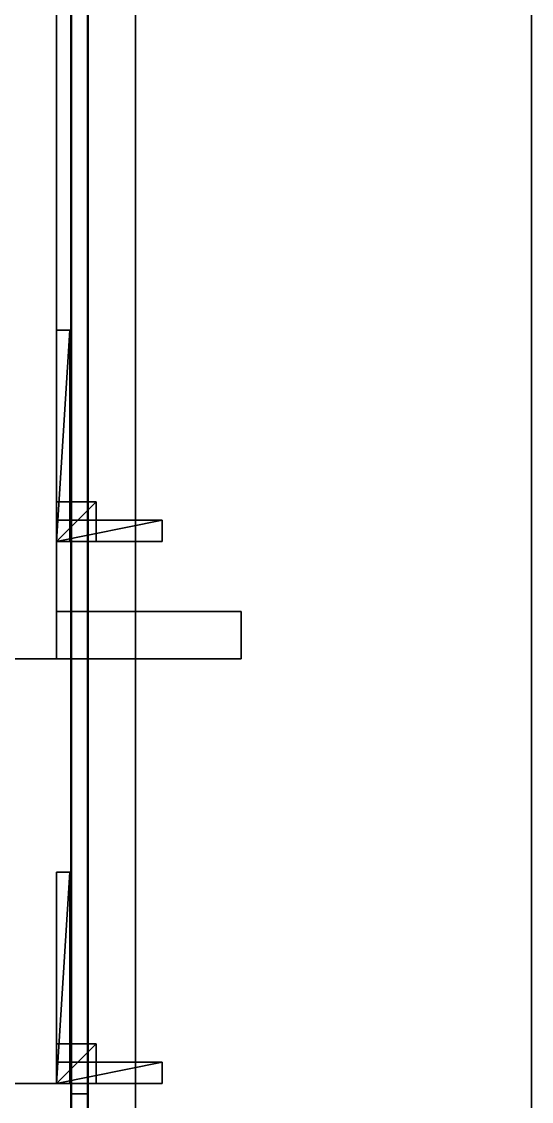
# Model space of a CAD drawing. Extents: x 0 to 2825, y -3457 to 0.
# Drawn here: x 2631.8 to 2825, y -817.5 to -408.8 of the extents above; entities that cross this region are included whole.
import ezdxf

# ---------------------------------------------------------------- set-up
doc = ezdxf.new("R2010")
doc.units = 0
for name, color, linetype in [('LAYER0', 7, 'CONTINUOUS'), ('LAYER1', 7, 'CONTINUOUS'), ('LAYER165', 7, 'CONTINUOUS'), ('LAYER168', 7, 'CONTINUOUS'), ('LAYER177', 253, 'CONTINUOUS'), ('LAYER242', 7, 'CONTINUOUS'), ('LAYER261', 2, 'CONTINUOUS'), ('LAYER262', 7, 'CONTINUOUS'), ('LAYER263', 253, 'CONTINUOUS'), ('LAYER264', 253, 'CONTINUOUS'), ('LAYER265', 253, 'CONTINUOUS'), ('LAYER266', 253, 'CONTINUOUS'), ('LAYER267', 253, 'CONTINUOUS'), ('LAYER268', 253, 'CONTINUOUS'), ('LAYER269', 7, 'CONTINUOUS'), ('LAYER270', 7, 'CONTINUOUS'), ('LAYER281', 7, 'CONTINUOUS'), ('LAYER282', 7, 'CONTINUOUS'), ('LAYER283', 253, 'CONTINUOUS'), ('LAYER316', 253, 'CONTINUOUS'), ('LAYER36', 253, 'CONTINUOUS'), ('LAYER46', 2, 'CONTINUOUS'), ('LAYER47', 7, 'CONTINUOUS'), ('LAYER48', 253, 'CONTINUOUS'), ('LAYER49', 253, 'CONTINUOUS'), ('LAYER50', 253, 'CONTINUOUS'), ('LAYER51', 253, 'CONTINUOUS'), ('LAYER52', 253, 'CONTINUOUS'), ('LAYER53', 253, 'CONTINUOUS'), ('LAYER70', 7, 'CONTINUOUS'), ('LAYER89', 7, 'CONTINUOUS')]:
    doc.layers.add(name, color=color, linetype=linetype)

msp = doc.modelspace()

# ---------------------------------------------------------------- linework, layer by layer
at = {"layer": 'LAYER0', "invisible_edges": 1}
for points in [[(2825, 0), (0, -3457), (0, 0), (2825, 0)], [(2825, -3457, 5), (0, 0, 5), (0, -3457, 5), (2825, -3457, 5)], [(0, 0, 5), (2825, -3457, 5), (2825, 0, 5), (0, 0, 5)], [(0, -3457), (2825, 0), (2825, -3457), (0, -3457)], [(2825, 0), (2825, -3457, 5), (2825, -3457), (2825, 0)], [(2825, -3457, 5), (2825, 0), (2825, 0, 5), (2825, -3457, 5)]]:
    msp.add_3dface(points, dxfattribs=at)
at = {"layer": 'LAYER1'}
for points, invisible_edges in [([(2675, -3457, 5), (2825, 0, 5), (2825, -3457, 5), (2675, -3457, 5)], 1), ([(2675, -3307, 5), (2825, 0, 5), (2675, -3457, 5), (2675, -3307, 5)], 3), ([(2675, -150, 5), (2825, 0, 5), (2675, -3307, 5), (2675, -150, 5)], 3), ([(2825, 0, 5), (2825, -3457, 2599), (2825, -3457, 5), (2825, 0, 5)], 1), ([(2825, -3457, 2599), (2825, 0, 5), (2825, 0, 2599), (2825, -3457, 2599)], 1), ([(2675, -150, 2599), (2675, -3307, 5), (2675, -3307, 2599), (2675, -150, 2599)], 1), ([(2675, -3307, 5), (2675, -150, 2599), (2675, -150, 5), (2675, -3307, 5)], 1)]:
    msp.add_3dface(points, dxfattribs=dict(at, invisible_edges=invisible_edges))
at = {"layer": 'LAYER165', "invisible_edges": 1}
for points in [[(2650.7, -814.6699, 685), (2650.7, -182, 834.5), (2650.7, -182, 685), (2650.7, -814.6699, 685)], [(2650.7, -182, 834.5), (2650.7, -814.6699, 685), (2650.7, -814.6699, 834.5), (2650.7, -182, 834.5)], [(2656.7, -814.6699, 834.5), (2650.7, -182, 834.5), (2650.7, -814.6699, 834.5), (2656.7, -814.6699, 834.5)], [(2650.7, -182, 834.5), (2656.7, -814.6699, 834.5), (2656.7, -182, 834.5), (2650.7, -182, 834.5)], [(2656.7, -182, 685), (2650.7, -814.6699, 685), (2650.7, -182, 685), (2656.7, -182, 685)], [(2650.7, -814.6699, 685), (2656.7, -182, 685), (2656.7, -814.6699, 685), (2650.7, -814.6699, 685)], [(2656.7, -814.6699, 834.5), (2656.7, -182, 685), (2656.7, -182, 834.5), (2656.7, -814.6699, 834.5)], [(2656.7, -182, 685), (2656.7, -814.6699, 834.5), (2656.7, -814.6699, 685), (2656.7, -182, 685)], [(2650.7, -814.6699, 685), (2656.7, -814.6699, 834.5), (2650.7, -814.6699, 834.5), (2650.7, -814.6699, 685)], [(2656.7, -814.6699, 834.5), (2650.7, -814.6699, 685), (2656.7, -814.6699, 685), (2656.7, -814.6699, 834.5)]]:
    msp.add_3dface(points, dxfattribs=at)
at = {"layer": 'LAYER168', "invisible_edges": 1}
for points in [[(2657, -810.6699, 715), (2675, -186, 715), (2675, -810.6699, 715), (2657, -810.6699, 715)], [(2675, -186, 715), (2657, -810.6699, 715), (2657, -186, 715), (2675, -186, 715)], [(2657, -186, 835), (2675, -810.6699, 835), (2675, -186, 835), (2657, -186, 835)], [(2675, -810.6699, 835), (2657, -186, 835), (2657, -810.6699, 835), (2675, -810.6699, 835)], [(2657, -810.6699, 715), (2657, -186, 835), (2657, -186, 715), (2657, -810.6699, 715)], [(2657, -186, 835), (2657, -810.6699, 715), (2657, -810.6699, 835), (2657, -186, 835)], [(2675, -810.6699, 835), (2675, -186, 715), (2675, -186, 835), (2675, -810.6699, 835)], [(2675, -186, 715), (2675, -810.6699, 835), (2675, -810.6699, 715), (2675, -186, 715)], [(2675, -810.6699, 835), (2657, -810.6699, 715), (2675, -810.6699, 715), (2675, -810.6699, 835)], [(2657, -810.6699, 715), (2675, -810.6699, 835), (2657, -810.6699, 835), (2657, -810.6699, 715)]]:
    msp.add_3dface(points, dxfattribs=at)
at = {"layer": 'LAYER177', "invisible_edges": 1}
for points in [[(2627, -150, 5), (2645, -650, 5), (2627, -650, 5), (2627, -150, 5)], [(2645, -650, 5), (2627, -150, 5), (2645, -150, 5), (2645, -650, 5)], [(2645, -150, 670), (2627, -650, 670), (2645, -650, 670), (2645, -150, 670)], [(2627, -650, 670), (2645, -150, 670), (2627, -150, 670), (2627, -650, 670)], [(2645, -650, 5), (2645, -150, 670), (2645, -650, 670), (2645, -650, 5)], [(2645, -150, 670), (2645, -650, 5), (2645, -150, 5), (2645, -150, 670)], [(2645, -650, 5), (2627, -650, 670), (2627, -650, 5), (2645, -650, 5)], [(2627, -650, 670), (2645, -650, 5), (2645, -650, 670), (2627, -650, 670)]]:
    msp.add_3dface(points, dxfattribs=at)
at = {"layer": 'LAYER242', "invisible_edges": 1}
for points in [[(2650.4, -201, 2317), (2375, -1010, 2317), (2650.4, -1010, 2317), (2650.4, -201, 2317)], [(2375, -1010, 2317), (2650.4, -201, 2317), (2375, -201, 2317), (2375, -1010, 2317)], [(2375, -201, 2299), (2650.4, -1010, 2299), (2375, -1010, 2299), (2375, -201, 2299)], [(2650.4, -1010, 2299), (2375, -201, 2299), (2650.4, -201, 2299), (2650.4, -1010, 2299)], [(2650.4, -1010, 2299), (2650.4, -201, 2317), (2650.4, -1010, 2317), (2650.4, -1010, 2299)], [(2650.4, -201, 2317), (2650.4, -1010, 2299), (2650.4, -201, 2299), (2650.4, -201, 2317)]]:
    msp.add_3dface(points, dxfattribs=at)
at = {"layer": 'LAYER261'}
for points in [[(2645, -525.5, 2517.5), (2650, -525.5, 2494.5), (2645, -525.5, 2494.5), (2645, -525.5, 2517.5)], [(2650, -525.5, 2517.5), (2650, -525.5, 2494.5), (2645, -525.5, 2517.5), (2650, -525.5, 2517.5)], [(2645, -605.5, 2517.5), (2650, -525.5, 2517.5), (2645, -525.5, 2517.5), (2645, -605.5, 2517.5)], [(2650, -605.5, 2517.5), (2650, -525.5, 2517.5), (2645, -605.5, 2517.5), (2650, -605.5, 2517.5)], [(2645, -525.5, 2494.5), (2645, -605.5, 2517.5), (2645, -525.5, 2517.5), (2645, -525.5, 2494.5)], [(2645, -605.5, 2494.5), (2645, -605.5, 2517.5), (2645, -525.5, 2494.5), (2645, -605.5, 2494.5)], [(2650, -525.5, 2494.5), (2645, -605.5, 2494.5), (2645, -525.5, 2494.5), (2650, -525.5, 2494.5)], [(2650, -605.5, 2494.5), (2645, -605.5, 2494.5), (2650, -525.5, 2494.5), (2650, -605.5, 2494.5)], [(2650, -525.5, 2517.5), (2650, -605.5, 2494.5), (2650, -525.5, 2494.5), (2650, -525.5, 2517.5)], [(2650, -605.5, 2517.5), (2650, -605.5, 2494.5), (2650, -525.5, 2517.5), (2650, -605.5, 2517.5)], [(2645, -605.5, 2494.5), (2650, -605.5, 2517.5), (2645, -605.5, 2517.5), (2645, -605.5, 2494.5)], [(2650, -605.5, 2494.5), (2650, -605.5, 2517.5), (2645, -605.5, 2494.5), (2650, -605.5, 2494.5)]]:
    msp.add_3dface(points, dxfattribs=at)
at = {"layer": 'LAYER262', "invisible_edges": 1}
for points in [[(2645, -605.5, 2517.5), (2645, -525.5, 2494.5), (2645, -605.5, 2494.5), (2645, -605.5, 2517.5)], [(2645, -525.5, 2494.5), (2645, -605.5, 2517.5), (2645, -525.5, 2517.5), (2645, -525.5, 2494.5)], [(2645, -605.5, 2517.5), (2650, -525.5, 2517.5), (2645, -525.5, 2517.5), (2645, -605.5, 2517.5)], [(2650, -525.5, 2517.5), (2645, -605.5, 2517.5), (2650, -605.5, 2517.5), (2650, -525.5, 2517.5)], [(2650, -525.5, 2517.5), (2645, -525.5, 2494.5), (2645, -525.5, 2517.5), (2650, -525.5, 2517.5)], [(2645, -525.5, 2494.5), (2650, -525.5, 2517.5), (2650, -525.5, 2494.5), (2645, -525.5, 2494.5)], [(2650, -605.5, 2494.5), (2645, -525.5, 2494.5), (2650, -525.5, 2494.5), (2650, -605.5, 2494.5)], [(2645, -525.5, 2494.5), (2650, -605.5, 2494.5), (2645, -605.5, 2494.5), (2645, -525.5, 2494.5)], [(2650, -525.5, 2517.5), (2650, -605.5, 2494.5), (2650, -525.5, 2494.5), (2650, -525.5, 2517.5)], [(2650, -605.5, 2494.5), (2650, -525.5, 2517.5), (2650, -605.5, 2517.5), (2650, -605.5, 2494.5)], [(2650, -605.5, 2494.5), (2645, -605.5, 2517.5), (2645, -605.5, 2494.5), (2650, -605.5, 2494.5)], [(2645, -605.5, 2517.5), (2650, -605.5, 2494.5), (2650, -605.5, 2517.5), (2645, -605.5, 2517.5)]]:
    msp.add_3dface(points, dxfattribs=at)
at = {"layer": 'LAYER263'}
for points in [[(2645, -590.5, 2517.5), (2660, -590.5, 2502.5), (2645, -590.5, 2502.5), (2645, -590.5, 2517.5)], [(2660, -590.5, 2517.5), (2660, -590.5, 2502.5), (2645, -590.5, 2517.5), (2660, -590.5, 2517.5)], [(2645, -605.5, 2517.5), (2660, -590.5, 2517.5), (2645, -590.5, 2517.5), (2645, -605.5, 2517.5)], [(2660, -605.5, 2517.5), (2660, -590.5, 2517.5), (2645, -605.5, 2517.5), (2660, -605.5, 2517.5)], [(2645, -590.5, 2502.5), (2645, -605.5, 2517.5), (2645, -590.5, 2517.5), (2645, -590.5, 2502.5)], [(2645, -605.5, 2502.5), (2645, -605.5, 2517.5), (2645, -590.5, 2502.5), (2645, -605.5, 2502.5)], [(2660, -590.5, 2502.5), (2645, -605.5, 2502.5), (2645, -590.5, 2502.5), (2660, -590.5, 2502.5)], [(2660, -605.5, 2502.5), (2645, -605.5, 2502.5), (2660, -590.5, 2502.5), (2660, -605.5, 2502.5)], [(2660, -590.5, 2517.5), (2660, -605.5, 2502.5), (2660, -590.5, 2502.5), (2660, -590.5, 2517.5)], [(2660, -605.5, 2517.5), (2660, -605.5, 2502.5), (2660, -590.5, 2517.5), (2660, -605.5, 2517.5)], [(2645, -605.5, 2502.5), (2660, -605.5, 2517.5), (2645, -605.5, 2517.5), (2645, -605.5, 2502.5)], [(2660, -605.5, 2502.5), (2660, -605.5, 2517.5), (2645, -605.5, 2502.5), (2660, -605.5, 2502.5)]]:
    msp.add_3dface(points, dxfattribs=at)
at = {"layer": 'LAYER264'}
for points in [[(2645, -590.5, 2517.5), (2660, -590.5, 2502.5), (2645, -590.5, 2502.5), (2645, -590.5, 2517.5)], [(2660, -590.5, 2517.5), (2660, -590.5, 2502.5), (2645, -590.5, 2517.5), (2660, -590.5, 2517.5)], [(2645, -605.5, 2517.5), (2660, -590.5, 2517.5), (2645, -590.5, 2517.5), (2645, -605.5, 2517.5)], [(2660, -605.5, 2517.5), (2660, -590.5, 2517.5), (2645, -605.5, 2517.5), (2660, -605.5, 2517.5)], [(2645, -590.5, 2502.5), (2645, -605.5, 2517.5), (2645, -590.5, 2517.5), (2645, -590.5, 2502.5)], [(2645, -605.5, 2502.5), (2645, -605.5, 2517.5), (2645, -590.5, 2502.5), (2645, -605.5, 2502.5)], [(2660, -590.5, 2502.5), (2645, -605.5, 2502.5), (2645, -590.5, 2502.5), (2660, -590.5, 2502.5)], [(2660, -605.5, 2502.5), (2645, -605.5, 2502.5), (2660, -590.5, 2502.5), (2660, -605.5, 2502.5)], [(2660, -590.5, 2517.5), (2660, -605.5, 2502.5), (2660, -590.5, 2502.5), (2660, -590.5, 2517.5)], [(2660, -605.5, 2517.5), (2660, -605.5, 2502.5), (2660, -590.5, 2517.5), (2660, -605.5, 2517.5)], [(2645, -605.5, 2502.5), (2660, -605.5, 2517.5), (2645, -605.5, 2517.5), (2645, -605.5, 2502.5)], [(2660, -605.5, 2502.5), (2660, -605.5, 2517.5), (2645, -605.5, 2502.5), (2660, -605.5, 2502.5)]]:
    msp.add_3dface(points, dxfattribs=at)
at = {"layer": 'LAYER265'}
for points in [[(2645, -590.5, 2517.5), (2660, -590.5, 2502.5), (2645, -590.5, 2502.5), (2645, -590.5, 2517.5)], [(2660, -590.5, 2517.5), (2660, -590.5, 2502.5), (2645, -590.5, 2517.5), (2660, -590.5, 2517.5)], [(2645, -605.5, 2517.5), (2660, -590.5, 2517.5), (2645, -590.5, 2517.5), (2645, -605.5, 2517.5)], [(2660, -605.5, 2517.5), (2660, -590.5, 2517.5), (2645, -605.5, 2517.5), (2660, -605.5, 2517.5)], [(2645, -590.5, 2502.5), (2645, -605.5, 2517.5), (2645, -590.5, 2517.5), (2645, -590.5, 2502.5)], [(2645, -605.5, 2502.5), (2645, -605.5, 2517.5), (2645, -590.5, 2502.5), (2645, -605.5, 2502.5)], [(2660, -590.5, 2502.5), (2645, -605.5, 2502.5), (2645, -590.5, 2502.5), (2660, -590.5, 2502.5)], [(2660, -605.5, 2502.5), (2645, -605.5, 2502.5), (2660, -590.5, 2502.5), (2660, -605.5, 2502.5)], [(2660, -590.5, 2517.5), (2660, -605.5, 2502.5), (2660, -590.5, 2502.5), (2660, -590.5, 2517.5)], [(2660, -605.5, 2517.5), (2660, -605.5, 2502.5), (2660, -590.5, 2517.5), (2660, -605.5, 2517.5)], [(2645, -605.5, 2502.5), (2660, -605.5, 2517.5), (2645, -605.5, 2517.5), (2645, -605.5, 2502.5)], [(2660, -605.5, 2502.5), (2660, -605.5, 2517.5), (2645, -605.5, 2502.5), (2660, -605.5, 2502.5)]]:
    msp.add_3dface(points, dxfattribs=at)
at = {"layer": 'LAYER266'}
for points in [[(2645, -590.5, 2517.5), (2660, -590.5, 2502.5), (2645, -590.5, 2502.5), (2645, -590.5, 2517.5)], [(2660, -590.5, 2517.5), (2660, -590.5, 2502.5), (2645, -590.5, 2517.5), (2660, -590.5, 2517.5)], [(2645, -605.5, 2517.5), (2660, -590.5, 2517.5), (2645, -590.5, 2517.5), (2645, -605.5, 2517.5)], [(2660, -605.5, 2517.5), (2660, -590.5, 2517.5), (2645, -605.5, 2517.5), (2660, -605.5, 2517.5)], [(2645, -590.5, 2502.5), (2645, -605.5, 2517.5), (2645, -590.5, 2517.5), (2645, -590.5, 2502.5)], [(2645, -605.5, 2502.5), (2645, -605.5, 2517.5), (2645, -590.5, 2502.5), (2645, -605.5, 2502.5)], [(2660, -590.5, 2502.5), (2645, -605.5, 2502.5), (2645, -590.5, 2502.5), (2660, -590.5, 2502.5)], [(2660, -605.5, 2502.5), (2645, -605.5, 2502.5), (2660, -590.5, 2502.5), (2660, -605.5, 2502.5)], [(2660, -590.5, 2517.5), (2660, -605.5, 2502.5), (2660, -590.5, 2502.5), (2660, -590.5, 2517.5)], [(2660, -605.5, 2517.5), (2660, -605.5, 2502.5), (2660, -590.5, 2517.5), (2660, -605.5, 2517.5)], [(2645, -605.5, 2502.5), (2660, -605.5, 2517.5), (2645, -605.5, 2517.5), (2645, -605.5, 2502.5)], [(2660, -605.5, 2502.5), (2660, -605.5, 2517.5), (2645, -605.5, 2502.5), (2660, -605.5, 2502.5)]]:
    msp.add_3dface(points, dxfattribs=at)
at = {"layer": 'LAYER267'}
for points in [[(2645, -597.5, 2517.5), (2685, -597.5, 2509.5), (2645, -597.5, 2509.5), (2645, -597.5, 2517.5)], [(2685, -597.5, 2517.5), (2685, -597.5, 2509.5), (2645, -597.5, 2517.5), (2685, -597.5, 2517.5)], [(2645, -605.5, 2517.5), (2685, -597.5, 2517.5), (2645, -597.5, 2517.5), (2645, -605.5, 2517.5)], [(2685, -605.5, 2517.5), (2685, -597.5, 2517.5), (2645, -605.5, 2517.5), (2685, -605.5, 2517.5)], [(2645, -597.5, 2509.5), (2645, -605.5, 2517.5), (2645, -597.5, 2517.5), (2645, -597.5, 2509.5)], [(2645, -605.5, 2509.5), (2645, -605.5, 2517.5), (2645, -597.5, 2509.5), (2645, -605.5, 2509.5)], [(2685, -597.5, 2509.5), (2645, -605.5, 2509.5), (2645, -597.5, 2509.5), (2685, -597.5, 2509.5)], [(2685, -605.5, 2509.5), (2645, -605.5, 2509.5), (2685, -597.5, 2509.5), (2685, -605.5, 2509.5)], [(2685, -597.5, 2517.5), (2685, -605.5, 2509.5), (2685, -597.5, 2509.5), (2685, -597.5, 2517.5)], [(2685, -605.5, 2517.5), (2685, -605.5, 2509.5), (2685, -597.5, 2517.5), (2685, -605.5, 2517.5)], [(2645, -605.5, 2509.5), (2685, -605.5, 2517.5), (2645, -605.5, 2517.5), (2645, -605.5, 2509.5)], [(2685, -605.5, 2509.5), (2685, -605.5, 2517.5), (2645, -605.5, 2509.5), (2685, -605.5, 2509.5)]]:
    msp.add_3dface(points, dxfattribs=at)
at = {"layer": 'LAYER268'}
for points in [[(2645, -525.5, 2517.5), (2650, -525.5, 2501.5), (2645, -525.5, 2501.5), (2645, -525.5, 2517.5)], [(2650, -525.5, 2517.5), (2650, -525.5, 2501.5), (2645, -525.5, 2517.5), (2650, -525.5, 2517.5)], [(2645, -605.5, 2517.5), (2650, -525.5, 2517.5), (2645, -525.5, 2517.5), (2645, -605.5, 2517.5)], [(2650, -605.5, 2517.5), (2650, -525.5, 2517.5), (2645, -605.5, 2517.5), (2650, -605.5, 2517.5)], [(2645, -525.5, 2501.5), (2645, -605.5, 2517.5), (2645, -525.5, 2517.5), (2645, -525.5, 2501.5)], [(2645, -605.5, 2501.5), (2645, -605.5, 2517.5), (2645, -525.5, 2501.5), (2645, -605.5, 2501.5)], [(2650, -525.5, 2501.5), (2645, -605.5, 2501.5), (2645, -525.5, 2501.5), (2650, -525.5, 2501.5)], [(2650, -605.5, 2501.5), (2645, -605.5, 2501.5), (2650, -525.5, 2501.5), (2650, -605.5, 2501.5)], [(2650, -525.5, 2517.5), (2650, -605.5, 2501.5), (2650, -525.5, 2501.5), (2650, -525.5, 2517.5)], [(2650, -605.5, 2517.5), (2650, -605.5, 2501.5), (2650, -525.5, 2517.5), (2650, -605.5, 2517.5)], [(2645, -605.5, 2501.5), (2650, -605.5, 2517.5), (2645, -605.5, 2517.5), (2645, -605.5, 2501.5)], [(2650, -605.5, 2501.5), (2650, -605.5, 2517.5), (2645, -605.5, 2501.5), (2650, -605.5, 2501.5)]]:
    msp.add_3dface(points, dxfattribs=at)
at = {"layer": 'LAYER269', "invisible_edges": 1}
for points in [[(2675, -1010, 2069), (2375, -201, 2069), (2675, -201, 2069), (2675, -1010, 2069)], [(2375, -201, 2069), (2675, -1010, 2069), (2375, -1010, 2069), (2375, -201, 2069)], [(2375, -1010, 2087), (2675, -201, 2087), (2375, -201, 2087), (2375, -1010, 2087)], [(2675, -201, 2087), (2375, -1010, 2087), (2675, -1010, 2087), (2675, -201, 2087)], [(2675, -201, 2087), (2675, -1010, 2069), (2675, -201, 2069), (2675, -201, 2087)], [(2675, -1010, 2069), (2675, -201, 2087), (2675, -1010, 2087), (2675, -1010, 2069)]]:
    msp.add_3dface(points, dxfattribs=at)
at = {"layer": 'LAYER270', "invisible_edges": 1}
for points in [[(2675, -201, 2547), (2375, -1010, 2547), (2675, -1010, 2547), (2675, -201, 2547)], [(2375, -1010, 2547), (2675, -201, 2547), (2375, -201, 2547), (2375, -1010, 2547)], [(2375, -201, 2529), (2675, -1010, 2529), (2375, -1010, 2529), (2375, -201, 2529)], [(2675, -1010, 2529), (2375, -201, 2529), (2675, -201, 2529), (2675, -1010, 2529)], [(2675, -1010, 2529), (2675, -201, 2547), (2675, -1010, 2547), (2675, -1010, 2529)], [(2675, -201, 2547), (2675, -1010, 2529), (2675, -201, 2529), (2675, -201, 2547)]]:
    msp.add_3dface(points, dxfattribs=at)
at = {"layer": 'LAYER281', "invisible_edges": 1}
for points in [[(2650.7, -197, 2533), (2650.7, -1014, 2083), (2650.7, -1014, 2533), (2650.7, -197, 2533)], [(2650.7, -1014, 2083), (2650.7, -197, 2533), (2650.7, -197, 2083), (2650.7, -1014, 2083)], [(2656.7, -197, 2083), (2650.7, -1014, 2083), (2650.7, -197, 2083), (2656.7, -197, 2083)], [(2650.7, -1014, 2083), (2656.7, -197, 2083), (2656.7, -1014, 2083), (2650.7, -1014, 2083)], [(2656.7, -1014, 2533), (2650.7, -197, 2533), (2650.7, -1014, 2533), (2656.7, -1014, 2533)], [(2650.7, -197, 2533), (2656.7, -1014, 2533), (2656.7, -197, 2533), (2650.7, -197, 2533)], [(2656.7, -197, 2083), (2656.7, -1014, 2533), (2656.7, -1014, 2083), (2656.7, -197, 2083)], [(2656.7, -1014, 2533), (2656.7, -197, 2083), (2656.7, -197, 2533), (2656.7, -1014, 2533)]]:
    msp.add_3dface(points, dxfattribs=at)
at = {"layer": 'LAYER282', "invisible_edges": 1}
for points in [[(2657, -1010, 2409), (2675, -201, 2409), (2675, -1010, 2409), (2657, -1010, 2409)], [(2675, -201, 2409), (2657, -1010, 2409), (2657, -201, 2409), (2675, -201, 2409)], [(2657, -201, 2529), (2675, -1010, 2529), (2675, -201, 2529), (2657, -201, 2529)], [(2675, -1010, 2529), (2657, -201, 2529), (2657, -1010, 2529), (2675, -1010, 2529)], [(2657, -1010, 2409), (2657, -201, 2529), (2657, -201, 2409), (2657, -1010, 2409)], [(2657, -201, 2529), (2657, -1010, 2409), (2657, -1010, 2529), (2657, -201, 2529)], [(2675, -1010, 2529), (2675, -201, 2409), (2675, -201, 2529), (2675, -1010, 2529)], [(2675, -201, 2409), (2675, -1010, 2529), (2675, -1010, 2409), (2675, -201, 2409)]]:
    msp.add_3dface(points, dxfattribs=at)
at = {"layer": 'LAYER283', "invisible_edges": 1}
for points in [[(2675, -1453, 2050), (2375, -150, 2050), (2675, -150, 2050), (2675, -1453, 2050)], [(2375, -150, 2050), (2675, -1453, 2050), (2375, -1453, 2050), (2375, -150, 2050)], [(2375, -1453, 2068), (2675, -150, 2068), (2375, -150, 2068), (2375, -1453, 2068)], [(2675, -150, 2068), (2375, -1453, 2068), (2675, -1453, 2068), (2675, -150, 2068)], [(2675, -150, 2068), (2675, -1453, 2050), (2675, -150, 2050), (2675, -150, 2068)], [(2675, -1453, 2050), (2675, -150, 2068), (2675, -1453, 2068), (2675, -1453, 2050)]]:
    msp.add_3dface(points, dxfattribs=at)
at = {"layer": 'LAYER316', "invisible_edges": 1}
for points in [[(2645, -632, 690), (2715, -632, 5), (2645, -632, 5), (2645, -632, 690)], [(2715, -632, 5), (2645, -632, 690), (2715, -632, 690), (2715, -632, 5)], [(2645, -650, 5), (2715, -632, 5), (2715, -650, 5), (2645, -650, 5)], [(2715, -632, 5), (2645, -650, 5), (2645, -632, 5), (2715, -632, 5)], [(2645, -632, 690), (2715, -650, 690), (2715, -632, 690), (2645, -632, 690)], [(2715, -650, 690), (2645, -632, 690), (2645, -650, 690), (2715, -650, 690)], [(2645, -650, 5), (2645, -632, 690), (2645, -632, 5), (2645, -650, 5)], [(2645, -632, 690), (2645, -650, 5), (2645, -650, 690), (2645, -632, 690)], [(2715, -650, 690), (2715, -632, 5), (2715, -632, 690), (2715, -650, 690)], [(2715, -632, 5), (2715, -650, 690), (2715, -650, 5), (2715, -632, 5)], [(2715, -650, 690), (2645, -650, 5), (2715, -650, 5), (2715, -650, 690)], [(2645, -650, 5), (2715, -650, 690), (2645, -650, 690), (2645, -650, 5)]]:
    msp.add_3dface(points, dxfattribs=at)
at = {"layer": 'LAYER36', "invisible_edges": 1}
for points in [[(2675, -2452, 835), (2175, -150, 835), (2675, -150, 835), (2675, -2452, 835)], [(2175, -150, 835), (2675, -2452, 835), (2175, -2452, 835), (2175, -150, 835)], [(2175, -2452, 853), (2675, -150, 853), (2175, -150, 853), (2175, -2452, 853)], [(2675, -150, 853), (2175, -2452, 853), (2675, -2452, 853), (2675, -150, 853)], [(2675, -150, 853), (2675, -2452, 835), (2675, -150, 835), (2675, -150, 853)], [(2675, -2452, 835), (2675, -150, 853), (2675, -2452, 853), (2675, -2452, 835)]]:
    msp.add_3dface(points, dxfattribs=at)
at = {"layer": 'LAYER46'}
for points in [[(2645, -730.667, 805.5), (2650, -730.667, 782.5), (2645, -730.667, 782.5), (2645, -730.667, 805.5)], [(2650, -730.667, 805.5), (2650, -730.667, 782.5), (2645, -730.667, 805.5), (2650, -730.667, 805.5)], [(2645, -810.667, 805.5), (2650, -730.667, 805.5), (2645, -730.667, 805.5), (2645, -810.667, 805.5)], [(2650, -810.667, 805.5), (2650, -730.667, 805.5), (2645, -810.667, 805.5), (2650, -810.667, 805.5)], [(2645, -730.667, 782.5), (2645, -810.667, 805.5), (2645, -730.667, 805.5), (2645, -730.667, 782.5)], [(2645, -810.667, 782.5), (2645, -810.667, 805.5), (2645, -730.667, 782.5), (2645, -810.667, 782.5)], [(2650, -730.667, 782.5), (2645, -810.667, 782.5), (2645, -730.667, 782.5), (2650, -730.667, 782.5)], [(2650, -810.667, 782.5), (2645, -810.667, 782.5), (2650, -730.667, 782.5), (2650, -810.667, 782.5)], [(2650, -730.667, 805.5), (2650, -810.667, 782.5), (2650, -730.667, 782.5), (2650, -730.667, 805.5)], [(2650, -810.667, 805.5), (2650, -810.667, 782.5), (2650, -730.667, 805.5), (2650, -810.667, 805.5)], [(2645, -810.667, 782.5), (2650, -810.667, 805.5), (2645, -810.667, 805.5), (2645, -810.667, 782.5)], [(2650, -810.667, 782.5), (2650, -810.667, 805.5), (2645, -810.667, 782.5), (2650, -810.667, 782.5)]]:
    msp.add_3dface(points, dxfattribs=at)
at = {"layer": 'LAYER47', "invisible_edges": 1}
for points in [[(2645, -810.667, 805.5), (2645, -730.667, 782.5), (2645, -810.667, 782.5), (2645, -810.667, 805.5)], [(2645, -730.667, 782.5), (2645, -810.667, 805.5), (2645, -730.667, 805.5), (2645, -730.667, 782.5)], [(2645, -810.667, 805.5), (2650, -730.667, 805.5), (2645, -730.667, 805.5), (2645, -810.667, 805.5)], [(2650, -730.667, 805.5), (2645, -810.667, 805.5), (2650, -810.667, 805.5), (2650, -730.667, 805.5)], [(2650, -730.667, 805.5), (2645, -730.667, 782.5), (2645, -730.667, 805.5), (2650, -730.667, 805.5)], [(2645, -730.667, 782.5), (2650, -730.667, 805.5), (2650, -730.667, 782.5), (2645, -730.667, 782.5)], [(2650, -810.667, 782.5), (2645, -730.667, 782.5), (2650, -730.667, 782.5), (2650, -810.667, 782.5)], [(2645, -730.667, 782.5), (2650, -810.667, 782.5), (2645, -810.667, 782.5), (2645, -730.667, 782.5)], [(2650, -730.667, 805.5), (2650, -810.667, 782.5), (2650, -730.667, 782.5), (2650, -730.667, 805.5)], [(2650, -810.667, 782.5), (2650, -730.667, 805.5), (2650, -810.667, 805.5), (2650, -810.667, 782.5)], [(2650, -810.667, 782.5), (2645, -810.667, 805.5), (2645, -810.667, 782.5), (2650, -810.667, 782.5)], [(2645, -810.667, 805.5), (2650, -810.667, 782.5), (2650, -810.667, 805.5), (2645, -810.667, 805.5)]]:
    msp.add_3dface(points, dxfattribs=at)
at = {"layer": 'LAYER48'}
for points in [[(2645, -795.667, 805.5), (2660, -795.667, 790.5), (2645, -795.667, 790.5), (2645, -795.667, 805.5)], [(2660, -795.667, 805.5), (2660, -795.667, 790.5), (2645, -795.667, 805.5), (2660, -795.667, 805.5)], [(2645, -810.667, 805.5), (2660, -795.667, 805.5), (2645, -795.667, 805.5), (2645, -810.667, 805.5)], [(2660, -810.667, 805.5), (2660, -795.667, 805.5), (2645, -810.667, 805.5), (2660, -810.667, 805.5)], [(2645, -795.667, 790.5), (2645, -810.667, 805.5), (2645, -795.667, 805.5), (2645, -795.667, 790.5)], [(2645, -810.667, 790.5), (2645, -810.667, 805.5), (2645, -795.667, 790.5), (2645, -810.667, 790.5)], [(2660, -795.667, 790.5), (2645, -810.667, 790.5), (2645, -795.667, 790.5), (2660, -795.667, 790.5)], [(2660, -810.667, 790.5), (2645, -810.667, 790.5), (2660, -795.667, 790.5), (2660, -810.667, 790.5)], [(2660, -795.667, 805.5), (2660, -810.667, 790.5), (2660, -795.667, 790.5), (2660, -795.667, 805.5)], [(2660, -810.667, 805.5), (2660, -810.667, 790.5), (2660, -795.667, 805.5), (2660, -810.667, 805.5)], [(2645, -810.667, 790.5), (2660, -810.667, 805.5), (2645, -810.667, 805.5), (2645, -810.667, 790.5)], [(2660, -810.667, 790.5), (2660, -810.667, 805.5), (2645, -810.667, 790.5), (2660, -810.667, 790.5)]]:
    msp.add_3dface(points, dxfattribs=at)
at = {"layer": 'LAYER49'}
for points in [[(2645, -795.667, 805.5), (2660, -795.667, 790.5), (2645, -795.667, 790.5), (2645, -795.667, 805.5)], [(2660, -795.667, 805.5), (2660, -795.667, 790.5), (2645, -795.667, 805.5), (2660, -795.667, 805.5)], [(2645, -810.667, 805.5), (2660, -795.667, 805.5), (2645, -795.667, 805.5), (2645, -810.667, 805.5)], [(2660, -810.667, 805.5), (2660, -795.667, 805.5), (2645, -810.667, 805.5), (2660, -810.667, 805.5)], [(2645, -795.667, 790.5), (2645, -810.667, 805.5), (2645, -795.667, 805.5), (2645, -795.667, 790.5)], [(2645, -810.667, 790.5), (2645, -810.667, 805.5), (2645, -795.667, 790.5), (2645, -810.667, 790.5)], [(2660, -795.667, 790.5), (2645, -810.667, 790.5), (2645, -795.667, 790.5), (2660, -795.667, 790.5)], [(2660, -810.667, 790.5), (2645, -810.667, 790.5), (2660, -795.667, 790.5), (2660, -810.667, 790.5)], [(2660, -795.667, 805.5), (2660, -810.667, 790.5), (2660, -795.667, 790.5), (2660, -795.667, 805.5)], [(2660, -810.667, 805.5), (2660, -810.667, 790.5), (2660, -795.667, 805.5), (2660, -810.667, 805.5)], [(2645, -810.667, 790.5), (2660, -810.667, 805.5), (2645, -810.667, 805.5), (2645, -810.667, 790.5)], [(2660, -810.667, 790.5), (2660, -810.667, 805.5), (2645, -810.667, 790.5), (2660, -810.667, 790.5)]]:
    msp.add_3dface(points, dxfattribs=at)
at = {"layer": 'LAYER50'}
for points in [[(2645, -795.667, 805.5), (2660, -795.667, 790.5), (2645, -795.667, 790.5), (2645, -795.667, 805.5)], [(2660, -795.667, 805.5), (2660, -795.667, 790.5), (2645, -795.667, 805.5), (2660, -795.667, 805.5)], [(2645, -810.667, 805.5), (2660, -795.667, 805.5), (2645, -795.667, 805.5), (2645, -810.667, 805.5)], [(2660, -810.667, 805.5), (2660, -795.667, 805.5), (2645, -810.667, 805.5), (2660, -810.667, 805.5)], [(2645, -795.667, 790.5), (2645, -810.667, 805.5), (2645, -795.667, 805.5), (2645, -795.667, 790.5)], [(2645, -810.667, 790.5), (2645, -810.667, 805.5), (2645, -795.667, 790.5), (2645, -810.667, 790.5)], [(2660, -795.667, 790.5), (2645, -810.667, 790.5), (2645, -795.667, 790.5), (2660, -795.667, 790.5)], [(2660, -810.667, 790.5), (2645, -810.667, 790.5), (2660, -795.667, 790.5), (2660, -810.667, 790.5)], [(2660, -795.667, 805.5), (2660, -810.667, 790.5), (2660, -795.667, 790.5), (2660, -795.667, 805.5)], [(2660, -810.667, 805.5), (2660, -810.667, 790.5), (2660, -795.667, 805.5), (2660, -810.667, 805.5)], [(2645, -810.667, 790.5), (2660, -810.667, 805.5), (2645, -810.667, 805.5), (2645, -810.667, 790.5)], [(2660, -810.667, 790.5), (2660, -810.667, 805.5), (2645, -810.667, 790.5), (2660, -810.667, 790.5)]]:
    msp.add_3dface(points, dxfattribs=at)
at = {"layer": 'LAYER51'}
for points in [[(2645, -795.667, 805.5), (2660, -795.667, 790.5), (2645, -795.667, 790.5), (2645, -795.667, 805.5)], [(2660, -795.667, 805.5), (2660, -795.667, 790.5), (2645, -795.667, 805.5), (2660, -795.667, 805.5)], [(2645, -810.667, 805.5), (2660, -795.667, 805.5), (2645, -795.667, 805.5), (2645, -810.667, 805.5)], [(2660, -810.667, 805.5), (2660, -795.667, 805.5), (2645, -810.667, 805.5), (2660, -810.667, 805.5)], [(2645, -795.667, 790.5), (2645, -810.667, 805.5), (2645, -795.667, 805.5), (2645, -795.667, 790.5)], [(2645, -810.667, 790.5), (2645, -810.667, 805.5), (2645, -795.667, 790.5), (2645, -810.667, 790.5)], [(2660, -795.667, 790.5), (2645, -810.667, 790.5), (2645, -795.667, 790.5), (2660, -795.667, 790.5)], [(2660, -810.667, 790.5), (2645, -810.667, 790.5), (2660, -795.667, 790.5), (2660, -810.667, 790.5)], [(2660, -795.667, 805.5), (2660, -810.667, 790.5), (2660, -795.667, 790.5), (2660, -795.667, 805.5)], [(2660, -810.667, 805.5), (2660, -810.667, 790.5), (2660, -795.667, 805.5), (2660, -810.667, 805.5)], [(2645, -810.667, 790.5), (2660, -810.667, 805.5), (2645, -810.667, 805.5), (2645, -810.667, 790.5)], [(2660, -810.667, 790.5), (2660, -810.667, 805.5), (2645, -810.667, 790.5), (2660, -810.667, 790.5)]]:
    msp.add_3dface(points, dxfattribs=at)
at = {"layer": 'LAYER52'}
for points in [[(2645, -802.667, 805.5), (2685, -802.667, 797.5), (2645, -802.667, 797.5), (2645, -802.667, 805.5)], [(2685, -802.667, 805.5), (2685, -802.667, 797.5), (2645, -802.667, 805.5), (2685, -802.667, 805.5)], [(2645, -810.667, 805.5), (2685, -802.667, 805.5), (2645, -802.667, 805.5), (2645, -810.667, 805.5)], [(2685, -810.667, 805.5), (2685, -802.667, 805.5), (2645, -810.667, 805.5), (2685, -810.667, 805.5)], [(2645, -802.667, 797.5), (2645, -810.667, 805.5), (2645, -802.667, 805.5), (2645, -802.667, 797.5)], [(2645, -810.667, 797.5), (2645, -810.667, 805.5), (2645, -802.667, 797.5), (2645, -810.667, 797.5)], [(2685, -802.667, 797.5), (2645, -810.667, 797.5), (2645, -802.667, 797.5), (2685, -802.667, 797.5)], [(2685, -810.667, 797.5), (2645, -810.667, 797.5), (2685, -802.667, 797.5), (2685, -810.667, 797.5)], [(2685, -802.667, 805.5), (2685, -810.667, 797.5), (2685, -802.667, 797.5), (2685, -802.667, 805.5)], [(2685, -810.667, 805.5), (2685, -810.667, 797.5), (2685, -802.667, 805.5), (2685, -810.667, 805.5)], [(2645, -810.667, 797.5), (2685, -810.667, 805.5), (2645, -810.667, 805.5), (2645, -810.667, 797.5)], [(2685, -810.667, 797.5), (2685, -810.667, 805.5), (2645, -810.667, 797.5), (2685, -810.667, 797.5)]]:
    msp.add_3dface(points, dxfattribs=at)
at = {"layer": 'LAYER53'}
for points in [[(2645, -730.667, 805.5), (2650, -730.667, 789.5), (2645, -730.667, 789.5), (2645, -730.667, 805.5)], [(2650, -730.667, 805.5), (2650, -730.667, 789.5), (2645, -730.667, 805.5), (2650, -730.667, 805.5)], [(2645, -810.667, 805.5), (2650, -730.667, 805.5), (2645, -730.667, 805.5), (2645, -810.667, 805.5)], [(2650, -810.667, 805.5), (2650, -730.667, 805.5), (2645, -810.667, 805.5), (2650, -810.667, 805.5)], [(2645, -730.667, 789.5), (2645, -810.667, 805.5), (2645, -730.667, 805.5), (2645, -730.667, 789.5)], [(2645, -810.667, 789.5), (2645, -810.667, 805.5), (2645, -730.667, 789.5), (2645, -810.667, 789.5)], [(2650, -730.667, 789.5), (2645, -810.667, 789.5), (2645, -730.667, 789.5), (2650, -730.667, 789.5)], [(2650, -810.667, 789.5), (2645, -810.667, 789.5), (2650, -730.667, 789.5), (2650, -810.667, 789.5)], [(2650, -730.667, 805.5), (2650, -810.667, 789.5), (2650, -730.667, 789.5), (2650, -730.667, 805.5)], [(2650, -810.667, 805.5), (2650, -810.667, 789.5), (2650, -730.667, 805.5), (2650, -810.667, 805.5)], [(2645, -810.667, 789.5), (2650, -810.667, 805.5), (2645, -810.667, 805.5), (2645, -810.667, 789.5)], [(2650, -810.667, 789.5), (2650, -810.667, 805.5), (2645, -810.667, 789.5), (2650, -810.667, 789.5)]]:
    msp.add_3dface(points, dxfattribs=at)
at = {"layer": 'LAYER70', "invisible_edges": 1}
for points in [[(2675, -810.666, 689), (2195, -828.666, 689), (2195, -810.666, 689), (2675, -810.666, 689)], [(2195, -828.666, 689), (2675, -810.666, 689), (2675, -828.666, 689), (2195, -828.666, 689)], [(2675, -828.666, 835), (2195, -810.666, 835), (2195, -828.666, 835), (2675, -828.666, 835)], [(2195, -810.666, 835), (2675, -828.666, 835), (2675, -810.666, 835), (2195, -810.666, 835)], [(2195, -810.666, 835), (2675, -810.666, 689), (2195, -810.666, 689), (2195, -810.666, 835)], [(2675, -810.666, 689), (2195, -810.666, 835), (2675, -810.666, 835), (2675, -810.666, 689)], [(2675, -810.666, 689), (2675, -828.666, 835), (2675, -828.666, 689), (2675, -810.666, 689)], [(2675, -828.666, 835), (2675, -810.666, 689), (2675, -810.666, 835), (2675, -828.666, 835)]]:
    msp.add_3dface(points, dxfattribs=at)
at = {"layer": 'LAYER89', "invisible_edges": 1}
for points in [[(2675, -2096, 671), (2195, -186, 671), (2675, -186, 671), (2675, -2096, 671)], [(2195, -186, 671), (2675, -2096, 671), (2195, -2096, 671), (2195, -186, 671)], [(2195, -2096, 689), (2675, -186, 689), (2195, -186, 689), (2195, -2096, 689)], [(2675, -186, 689), (2195, -2096, 689), (2675, -2096, 689), (2675, -186, 689)], [(2675, -186, 689), (2675, -2096, 671), (2675, -186, 671), (2675, -186, 689)], [(2675, -2096, 671), (2675, -186, 689), (2675, -2096, 689), (2675, -2096, 671)]]:
    msp.add_3dface(points, dxfattribs=at)

# ---------------------------------------------------------------- meshes
at = {"layer": 'LAYER1'}
mesh = msp.add_polymesh((5, 2), dxfattribs=at)
for k, corner in enumerate([(2675, -150, 2599), (150, -150, 2599), (2675, -3307, 2599), (2675, -150, 2599), (150, -3307, 2599), (2675, -3307, 2599), (150, -150, 2599), (150, -3307, 2599), (0, 0, 2599), (0, -3457, 2599)]):
    mesh.set_mesh_vertex(divmod(k, 2), corner)

doc.saveas('drawing.dxf')
